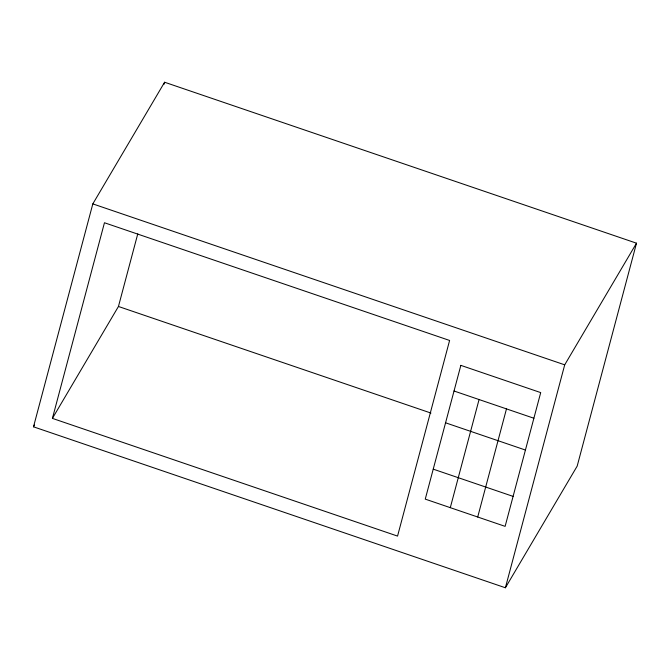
<?xml version="1.0" encoding="UTF-8"?>
<svg xmlns="http://www.w3.org/2000/svg" width="670" height="670" viewBox="0 0 670 670"><rect width="100%" height="100%" fill="white"/><g stroke="black" fill="none" stroke-linecap="round" stroke-linejoin="round"><path stroke-width="1" d="M33.5 426.815L92.82 203.889L164.602 82.234L636.5 243.185L577.18 466.111L505.398 587.766L33.5 426.815L34.564 425.014M52.411 418.382L104.461 222.75L449.604 340.46L397.553 536.092L52.411 418.382L118.448 306.475L137.769 233.872M164.066 84.252L164.602 82.234M450.299 507.659L479.067 399.538M477.71 517.014L506.478 408.893M505.398 587.766L564.71 364.832L636.5 243.185M92.82 203.889L564.71 364.832M454.026 391.004L533.889 418.239M118.448 306.475L430.952 413.063M445.567 422.803L525.431 450.039M433.239 469.151L513.094 496.386M460.851 365.368L425.257 499.125L505.121 526.36L540.707 392.603L460.851 365.368"/></g></svg>
